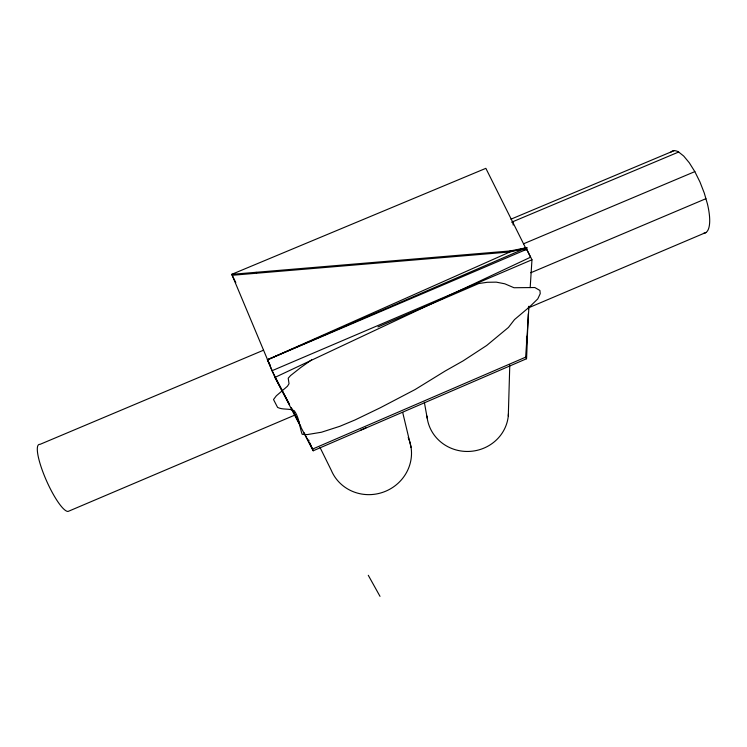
<?xml version="1.0" encoding="UTF-8"?>
<svg xmlns="http://www.w3.org/2000/svg" width="747" height="747" viewBox="0 0 747 747"><rect width="100%" height="100%" fill="white"/><g stroke="black" fill="none" stroke-linecap="round" stroke-linejoin="round"><path stroke-width="1.12" d="M526.542 336.355L526.504 358.756L313.208 450.777L274.961 377.403L232.168 275.279L509.958 251.944L526.766 247.677L526.682 249.293L530.557 257.201L274.961 377.403L289.304 404.062M508.296 416.042L509.781 365.096M528.297 313.749L526.504 358.756L525.711 357.141L528.988 306.186M528.484 309.127L528.577 306.821M530.183 287.623L531.967 259.769L526.682 249.293L267.407 359.793L272.029 370.727L289.603 404.762M523.133 249.862L526.43 249.591L526.766 247.677L509.977 250.973L509.958 251.944L267.407 359.793L270.05 364.928M311.667 359.839L300.864 367.449L290.564 375.564L288.221 378.187L289.024 383.725L287.455 386.246L276.325 395.826L273.514 399.524L277.595 407.414C282.758 410.028 288.958 408.207 294.178 410.663C299.351 417.489 299.36 426.481 302.152 434.296L307.194 434.595L321.462 432.233L339.894 426.285L354.918 420.001L380.13 407.843L415.108 389.542L445.165 371.026L463.056 360.913L486.68 345.488L508.436 327.438L514.515 319.576L529.763 306.709L537.775 298.903L540.23 293.664L539.932 290.48L534.833 287.53L513.992 287.735L504.785 283.795L496.26 282.142L487.296 282.282L478.808 283.524L377.982 326.934M267.407 359.793L526.766 247.677M525.711 357.141L312.498 449.106L303.982 432.606M272.029 370.727L531.967 259.769M528.241 307.932L706.055 232.457M294.832 415.099L68.098 511.434A36.547 7.843 66 0 1 45.184 477.697A36.547 7.843 66 0 1 40.011 444.362L263.392 350.259M530.753 272.767L705.915 198.693M511.602 222.214L678.649 152.024M523.572 243.793L694.831 171.623L699.967 181.988L704.29 193.09L707.474 204.09A44.12 14.184 68.4 0 1 703.431 233.353M510.892 219.207L674.121 150.651M235.8 282.562L231.71 274.354L485.858 168.336L526.43 249.591M231.71 274.354L519.847 250.142M694.831 171.623L689.276 162.762L683.701 156.048L678.528 151.93A44.12 14.184 68.4 0 0 670.75 152.229M368.28 575.293L380.008 596.349M291.517 408.17L299.239 422.522M291.199 407.853L300.78 426.416M308.614 439.955L309.071 440.833M319.996 447.406L331.332 470.414A41.804 40.142 -20.3 0 0 385.863 491.143A41.804 40.142 -20.3 0 0 408.179 437.509M256.146 272.3L256.566 273.234M309.912 443.008L313.208 450.777M402.698 412.437L411.102 447.574M424.352 402.278L427.237 418.32M513.021 222.737L513.17 225.043M508.455 413.782A40.852 39.021 -4.3 0 1 468.584 451.449A40.852 39.021 -4.3 0 1 426.967 416.079M365.965 427.826A49.984 47.164 -19.1 0 1 360.894 429.927"/></g></svg>
